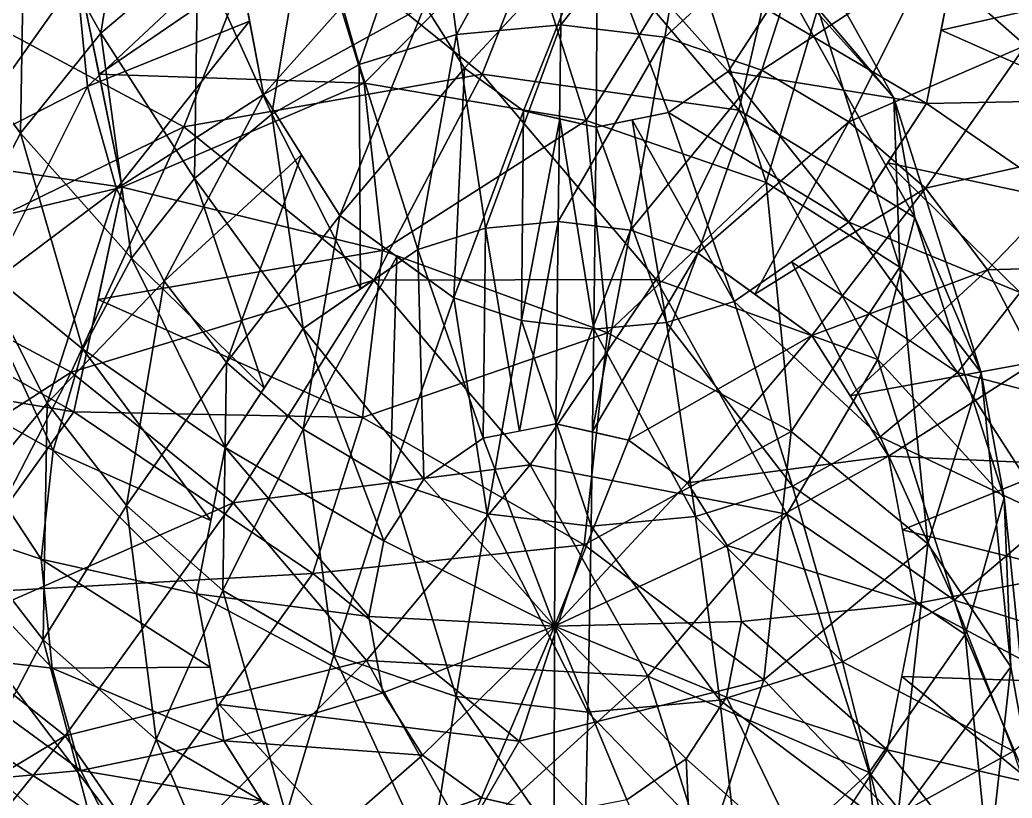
# Model space of a CAD drawing. Extents: x -23.6 to 25, y -17.9 to 25.9.
# Drawn here: x -19.702 to -17.839, y 4.304 to 5.765 of the extents above; entities that cross this region are included whole.
import ezdxf

# ---------------------------------------------------------------- set-up
doc = ezdxf.new("R2010")
doc.units = 0

msp = doc.modelspace()

# ---------------------------------------------------------------- linework, layer by layer
at = {"layer": 'Paume8', "color": 2}
for points in [[(-19.59722, 5.87585, -40.09753), (-19.83892, 6.22473, -39.95336), (-20.09826, 5.74951, -40.36065)], [(-18.3225, 6.08728, -37.55792), (-18.06121, 5.61883, -37.75311), (-18.28814, 5.87268, -36.97357)], [(-18.06121, 5.61883, -37.75311), (-18.3225, 6.08728, -37.55792), (-18.2041, 5.78643, -38.31427)], [(-18.83404, 5.66326, -35.77252), (-19.23034, 5.98291, -35.64501), (-18.6994, 6.00561, -36.25097)], [(-18.6994, 6.00561, -36.25097), (-18.35241, 5.59588, -36.41857), (-18.83404, 5.66326, -35.77252)], [(-18.35241, 5.59588, -36.41857), (-18.6994, 6.00561, -36.25097), (-18.28814, 5.87268, -36.97357)], [(-19.39428, 5.56427, -35.26013), (-19.80407, 5.78338, -35.17639), (-19.23034, 5.98291, -35.64501)], [(-19.23034, 5.98291, -35.64501), (-18.83404, 5.66326, -35.77252), (-19.39428, 5.56427, -35.26013)], [(-19.14678, 5.94201, -39.74786), (-19.05578, 5.6466, -39.87286), (-18.75738, 5.94873, -39.32513)], [(-18.63897, 5.57629, -39.4826), (-18.75738, 5.94873, -39.32513), (-19.05578, 5.6466, -39.87286)], [(-18.75738, 5.94873, -39.32513), (-18.63897, 5.57629, -39.4826), (-18.43969, 5.89666, -38.84277)], [(-19.59722, 5.87585, -40.09753), (-19.55358, 5.66357, -40.18792), (-19.14678, 5.94201, -39.74786)], [(-19.05578, 5.6466, -39.87286), (-19.14678, 5.94201, -39.74786), (-19.55358, 5.66357, -40.18792)], [(-18.30078, 5.45989, -39.02746), (-18.43969, 5.89666, -38.84277), (-18.63897, 5.57629, -39.4826)], [(-18.43969, 5.89666, -38.84277), (-18.30078, 5.45989, -39.02746), (-18.2041, 5.78643, -38.31427)], [(-20.09826, 5.74951, -40.36065), (-20.05303, 5.52972, -40.45422), (-19.59722, 5.87585, -40.09753)], [(-19.50994, 5.45135, -40.27832), (-19.59722, 5.87585, -40.09753), (-20.05303, 5.52972, -40.45422)], [(-18.28814, 5.87268, -36.97357), (-18.02148, 5.39447, -37.17279), (-18.35241, 5.59588, -36.41857)], [(-18.02148, 5.39447, -37.17279), (-18.28814, 5.87268, -36.97357), (-18.06121, 5.61883, -37.75311)], [(-19.80407, 5.78338, -35.17639), (-19.39428, 5.56427, -35.26013), (-19.95513, 5.29046, -34.89654)], [(-18.04974, 5.30114, -38.51953), (-18.2041, 5.78643, -38.31427), (-18.30078, 5.45989, -39.02746)], [(-18.2041, 5.78643, -38.31427), (-18.04974, 5.30114, -38.51953), (-18.06121, 5.61883, -37.75311)], [(-19.55358, 5.66357, -40.18792), (-19.50994, 5.45135, -40.27832), (-19.05578, 5.6466, -39.87286)], [(-19.02142, 5.33227, -40.00756), (-19.05578, 5.6466, -39.87286), (-19.50994, 5.45135, -40.27832)], [(-19.03765, 5.27655, -35.37487), (-19.39428, 5.56427, -35.26013), (-18.83404, 5.66326, -35.77252)], [(-19.05578, 5.6466, -39.87286), (-19.02142, 5.33227, -40.00756), (-18.63897, 5.57629, -39.4826)], [(-18.83404, 5.66326, -35.77252), (-18.50769, 5.27789, -35.93017), (-19.03765, 5.27655, -35.37487)], [(-18.50769, 5.27789, -35.93017), (-18.83404, 5.66326, -35.77252), (-18.35241, 5.59588, -36.41857)], [(-18.06121, 5.61883, -37.75311), (-17.89709, 5.10284, -37.97137), (-18.02148, 5.39447, -37.17279)], [(-17.89709, 5.10284, -37.97137), (-18.06121, 5.61883, -37.75311), (-18.04974, 5.30114, -38.51953)], [(-18.35241, 5.59588, -36.41857), (-18.09112, 5.12738, -36.61376), (-18.50769, 5.27789, -35.93017)], [(-18.09112, 5.12738, -36.61376), (-18.35241, 5.59588, -36.41857), (-18.02148, 5.39447, -37.17279)], [(-18.59887, 5.17755, -39.65356), (-18.63897, 5.57629, -39.4826), (-19.02142, 5.33227, -40.00756)], [(-18.63897, 5.57629, -39.4826), (-18.59887, 5.17755, -39.65356), (-18.30078, 5.45989, -39.02746)], [(-19.60571, 5.10363, -34.96795), (-19.95513, 5.29046, -34.89654), (-19.39428, 5.56427, -35.26013)], [(-19.39428, 5.56427, -35.26013), (-19.03765, 5.27655, -35.37487), (-19.60571, 5.10363, -34.96795)], [(-20.05303, 5.52972, -40.45422), (-20.10028, 5.31121, -40.54974), (-19.50994, 5.45135, -40.27832)], [(-18.25378, 4.99237, -39.2279), (-18.30078, 5.45989, -39.02746), (-18.59887, 5.17755, -39.65356)], [(-18.30078, 5.45989, -39.02746), (-18.25378, 4.99237, -39.2279), (-18.04974, 5.30114, -38.51953)], [(-19.60113, 5.02929, -40.46276), (-19.50994, 5.45135, -40.27832), (-20.10028, 5.31121, -40.54974)], [(-19.50994, 5.45135, -40.27832), (-19.55554, 5.24029, -40.37054), (-19.02142, 5.33227, -40.00756)], [(-18.02148, 5.39447, -37.17279), (-17.85394, 4.86779, -37.39556), (-18.09112, 5.12738, -36.61376)], [(-17.85394, 4.86779, -37.39556), (-18.02148, 5.39447, -37.17279), (-17.89709, 5.10284, -37.97137)], [(-19.05871, 5.01892, -40.14373), (-19.02142, 5.33227, -40.00756), (-19.55554, 5.24029, -40.37054)], [(-19.02142, 5.33227, -40.00756), (-19.05871, 5.01892, -40.14373), (-18.59887, 5.17755, -39.65356)], [(-20.10028, 5.31121, -40.54974), (-20.22705, 5.13397, -40.62951), (-19.60113, 5.02929, -40.46276)], [(-17.99755, 4.78161, -38.74224), (-18.04974, 5.30114, -38.51953), (-18.25378, 4.99237, -39.2279)], [(-18.04974, 5.30114, -38.51953), (-17.99755, 4.78161, -38.74224), (-17.89709, 5.10284, -37.97137)], [(-19.95513, 5.29046, -34.89654), (-19.60571, 5.10363, -34.96795), (-20.13397, 4.76287, -34.71917)], [(-19.30157, 4.85827, -35.06573), (-19.60571, 5.10363, -34.96795), (-19.03765, 5.27655, -35.37487)], [(-19.03765, 5.27655, -35.37487), (-18.74395, 4.92974, -35.51672), (-19.30157, 4.85827, -35.06573)], [(-18.74395, 4.92974, -35.51672), (-19.03765, 5.27655, -35.37487), (-18.50769, 5.27789, -35.93017)], [(-18.50769, 5.27789, -35.93017), (-18.26196, 4.83728, -36.1137), (-18.74395, 4.92974, -35.51672)], [(-18.26196, 4.83728, -36.1137), (-18.50769, 5.27789, -35.93017), (-18.09112, 5.12738, -36.61376)], [(-19.55554, 5.24029, -40.37054), (-19.60113, 5.02929, -40.46276), (-19.05871, 5.01892, -40.14373)], [(-18.64263, 4.78002, -39.82617), (-18.59887, 5.17755, -39.65356), (-19.05871, 5.01892, -40.14373)], [(-18.59887, 5.17755, -39.65356), (-18.64263, 4.78002, -39.82617), (-18.25378, 4.99237, -39.2279)], [(-19.846, 4.68688, -40.61688), (-19.60113, 5.02929, -40.46276), (-20.22705, 5.13397, -40.62951)], [(-18.09112, 5.12738, -36.61376), (-17.92706, 4.61138, -36.83203), (-18.26196, 4.83728, -36.1137)], [(-17.92706, 4.61138, -36.83203), (-18.09112, 5.12738, -36.61376), (-17.85394, 4.86779, -37.39556)], [(-19.85919, 4.61315, -34.77655), (-20.13397, 4.76287, -34.71917), (-19.60571, 5.10363, -34.96795)], [(-19.60571, 5.10363, -34.96795), (-19.30157, 4.85827, -35.06573), (-19.85919, 4.61315, -34.77655)], [(-17.84155, 4.55047, -38.20819), (-17.89709, 5.10284, -37.97137), (-17.99755, 4.78161, -38.74224)], [(-17.89709, 5.10284, -37.97137), (-17.84155, 4.55047, -38.20819), (-17.85394, 4.86779, -37.39556)], [(-19.60113, 5.02929, -40.46276), (-19.846, 4.68688, -40.61688), (-19.1524, 4.72601, -40.27252)], [(-19.1524, 4.72601, -40.27252), (-19.05871, 5.01892, -40.14373), (-19.60113, 5.02929, -40.46276)], [(-19.05871, 5.01892, -40.14373), (-19.1524, 4.72601, -40.27252), (-18.64263, 4.78002, -39.82617)], [(-18.30511, 4.52618, -39.43035), (-18.25378, 4.99237, -39.2279), (-18.64263, 4.78002, -39.82617)], [(-18.25378, 4.99237, -39.2279), (-18.30511, 4.52618, -39.43035), (-17.99755, 4.78161, -38.74224)], [(-19.05114, 4.56256, -35.18676), (-19.30157, 4.85827, -35.06573), (-18.74395, 4.92974, -35.51672)], [(-18.74395, 4.92974, -35.51672), (-18.52282, 4.53326, -35.68194), (-19.05114, 4.56256, -35.18676)], [(-18.52282, 4.53326, -35.68194), (-18.74395, 4.92974, -35.51672), (-18.26196, 4.83728, -36.1137)], [(-17.85394, 4.86779, -37.39556), (-17.79724, 4.30395, -37.63726), (-17.92706, 4.61138, -36.83203)], [(-17.79724, 4.30395, -37.63726), (-17.85394, 4.86779, -37.39556), (-17.84155, 4.55047, -38.20819)], [(-19.61718, 4.42114, -34.85302), (-19.85919, 4.61315, -34.77655), (-19.30157, 4.85827, -35.06573)], [(-19.30157, 4.85827, -35.06573), (-19.05114, 4.56256, -35.18676), (-19.61718, 4.42114, -34.85302)], [(-18.26196, 4.83728, -36.1137), (-18.1076, 4.35198, -36.31903), (-18.52282, 4.53326, -35.68194)], [(-18.1076, 4.35198, -36.31903), (-18.26196, 4.83728, -36.1137), (-17.92706, 4.61138, -36.83203)], [(-18.76446, 4.41082, -39.98864), (-18.64263, 4.78002, -39.82617), (-19.1524, 4.72601, -40.27252)], [(-18.64263, 4.78002, -39.82617), (-18.76446, 4.41082, -39.98864), (-18.30511, 4.52618, -39.43035)], [(-18.0545, 4.26354, -38.96722), (-17.99755, 4.78161, -38.74224), (-18.30511, 4.52618, -39.43035)], [(-17.99755, 4.78161, -38.74224), (-18.0545, 4.26354, -38.96722), (-17.84155, 4.55047, -38.20819)], [(-19.50408, 4.23419, -40.49389), (-19.1524, 4.72601, -40.27252), (-19.846, 4.68688, -40.61688)], [(-19.1524, 4.72601, -40.27252), (-19.32824, 4.4801, -40.38317), (-18.76446, 4.41082, -39.98864)], [(-19.846, 4.68688, -40.61688), (-20.02691, 4.57281, -40.67083), (-19.50408, 4.23419, -40.49389)], [(-19.85919, 4.61315, -34.77655), (-19.61718, 4.42114, -34.85302), (-20.15576, 4.09686, -34.69775)], [(-17.92706, 4.61138, -36.83203), (-17.87152, 4.05902, -37.06884), (-18.1076, 4.35198, -36.31903)], [(-17.87152, 4.05902, -37.06884), (-17.92706, 4.61138, -36.83203), (-17.79724, 4.30395, -37.63726)], [(-19.74786, 4.04876, -40.58026), (-19.50408, 4.23419, -40.49389), (-20.02691, 4.57281, -40.67083)], [(-19.44366, 4.17059, -34.95654), (-19.61718, 4.42114, -34.85302), (-19.05114, 4.56256, -35.18676)], [(-19.05114, 4.56256, -35.18676), (-18.86254, 4.22442, -35.32763), (-19.44366, 4.17059, -34.95654)], [(-18.86254, 4.22442, -35.32763), (-19.05114, 4.56256, -35.18676), (-18.52282, 4.53326, -35.68194)], [(-17.90216, 3.99969, -38.44738), (-17.84155, 4.55047, -38.20819), (-18.0545, 4.26354, -38.96722)], [(-17.84155, 4.55047, -38.20819), (-17.90216, 3.99969, -38.44738), (-17.79724, 4.30395, -37.63726)], [(-18.52282, 4.53326, -35.68194), (-18.38391, 4.09649, -35.86663), (-18.86254, 4.22442, -35.32763)], [(-18.38391, 4.09649, -35.86663), (-18.52282, 4.53326, -35.68194), (-18.1076, 4.35198, -36.31903)], [(-18.44799, 4.0932, -39.62084), (-18.30511, 4.52618, -39.43035), (-18.76446, 4.41082, -39.98864)], [(-18.30511, 4.52618, -39.43035), (-18.44799, 4.0932, -39.62084), (-18.0545, 4.26354, -38.96722)], [(-19.32824, 4.4801, -40.38317), (-19.50408, 4.23419, -40.49389), (-18.95617, 4.07781, -40.13732)], [(-18.95617, 4.07781, -40.13732), (-18.76446, 4.41082, -39.98864), (-19.32824, 4.4801, -40.38317)], [(-19.97589, 3.9779, -34.74432), (-20.15576, 4.09686, -34.69775), (-19.61718, 4.42114, -34.85302)], [(-19.61718, 4.42114, -34.85302), (-19.27008, 3.91998, -35.06005), (-19.97589, 3.9779, -34.74432)], [(-18.76446, 4.41082, -39.98864), (-18.95617, 4.07781, -40.13732), (-18.44799, 4.0932, -39.62084)], [(-18.1076, 4.35198, -36.31903), (-18.05541, 3.83245, -36.54174), (-18.38391, 4.09649, -35.86663)], [(-18.05541, 3.83245, -36.54174), (-18.1076, 4.35198, -36.31903), (-17.87152, 4.05902, -37.06884)]]:
    msp.add_3dface(points, dxfattribs=at)
at = {"layer": 'Pouce9', "color": 2}
for points in [[(-19.6936, 5.99713, -35.09155), (-19.47967, 6.1784, -35.00775), (-19.55035, 5.74066, -34.93023)], [(-19.36791, 5.89526, -34.85882), (-19.55035, 5.74066, -34.93023), (-19.47967, 6.1784, -35.00775)], [(-18.92803, 6.08276, -34.76635), (-18.68048, 6.10559, -34.75), (-18.88238, 5.73809, -34.69262)], [(-18.68658, 5.7561, -34.67968), (-18.88238, 5.73809, -34.69262), (-18.68048, 6.10559, -34.75)], [(-18.68048, 6.10559, -34.75), (-18.43316, 6.07611, -34.75616), (-18.68658, 5.7561, -34.67968)], [(-19.15881, 6.01098, -34.8034), (-18.92803, 6.08276, -34.76635), (-19.06488, 5.68127, -34.72192)], [(-18.88238, 5.73809, -34.69262), (-19.06488, 5.68127, -34.72192), (-18.92803, 6.08276, -34.76635)], [(-18.49108, 5.73278, -34.68463), (-18.68658, 5.7561, -34.67968), (-18.43316, 6.07611, -34.75616)], [(-18.43316, 6.07611, -34.75616), (-18.20306, 5.9981, -34.78381), (-18.49108, 5.73278, -34.68463)], [(-19.36791, 5.89526, -34.85882), (-19.15881, 6.01098, -34.8034), (-19.2293, 5.58843, -34.76629)], [(-19.06488, 5.68127, -34.72192), (-19.2293, 5.58843, -34.76629), (-19.15881, 6.01098, -34.8034)], [(-19.87042, 5.77642, -35.1914), (-19.6936, 5.99713, -35.09155), (-19.70117, 5.55242, -35.01544)], [(-19.55035, 5.74066, -34.93023), (-19.70117, 5.55242, -35.01544), (-19.6936, 5.99713, -35.09155)], [(-18.30914, 5.67114, -34.70642), (-18.49108, 5.73278, -34.68463), (-18.20306, 5.9981, -34.78381)], [(-18.20306, 5.9981, -34.78381), (-17.99505, 5.87677, -34.83062), (-18.30914, 5.67114, -34.70642)], [(-17.81408, 5.71734, -34.89465), (-17.99505, 5.87677, -34.83062), (-17.65753, 5.96978, -35.0498)], [(-19.29687, 5.9013, -37.80456), (-19.24505, 5.62506, -37.92236), (-18.96862, 5.9353, -37.88684)], [(-18.94177, 5.79229, -37.94781), (-18.96862, 5.9353, -37.88684), (-19.24505, 5.62506, -37.92236)], [(-18.94177, 5.79229, -37.94781), (-18.8673, 5.6748, -37.99652), (-18.61785, 5.94396, -37.91064)], [(-18.61785, 5.94396, -37.91064), (-18.61785, 5.94396, -37.91064), (-18.8673, 5.6748, -37.99652)], [(-18.8673, 5.6748, -37.99652), (-18.75646, 5.59478, -38.02813), (-18.61785, 5.94396, -37.91064)], [(-18.61785, 5.94396, -37.91064), (-18.61785, 5.94396, -37.91064), (-18.75646, 5.59478, -38.02813)], [(-18.75646, 5.59478, -38.02813), (-18.62036, 5.56414, -38.03778), (-18.61785, 5.94396, -37.91064)], [(-18.62036, 5.56414, -38.03778), (-18.484, 5.59112, -38.02252), (-18.61785, 5.94396, -37.91064)], [(-18.61785, 5.94396, -37.91064), (-18.61785, 5.94396, -37.91064), (-18.62036, 5.56414, -38.03778)], [(-18.61785, 5.94396, -37.91064), (-18.61785, 5.94396, -37.91064), (-18.484, 5.59112, -38.02252)], [(-18.484, 5.59112, -38.02252), (-18.37243, 5.66815, -37.98638), (-18.61785, 5.94396, -37.91064)], [(-18.61785, 5.94396, -37.91064), (-18.61785, 5.94396, -37.91064), (-18.37243, 5.66815, -37.98638)], [(-18.37243, 5.66815, -37.98638), (-18.29693, 5.78363, -37.93457), (-18.61785, 5.94396, -37.91064)], [(-19.59552, 5.84454, -37.66986), (-19.57513, 5.64001, -37.75756), (-19.29687, 5.9013, -37.80456)], [(-19.27093, 5.76318, -37.86346), (-19.29687, 5.9013, -37.80456), (-19.57513, 5.64001, -37.75756)], [(-19.55035, 5.74066, -34.93023), (-19.36791, 5.89526, -34.85882), (-19.37445, 5.46759, -34.8222)], [(-19.2293, 5.58843, -34.76629), (-19.37445, 5.46759, -34.8222), (-19.36791, 5.89526, -34.85882)], [(-18.14562, 5.57385, -34.74407), (-18.30914, 5.67114, -34.70642), (-17.99505, 5.87677, -34.83062)], [(-17.99957, 5.60833, -37.89678), (-17.94519, 5.88311, -37.77685), (-18.29693, 5.78363, -37.93457)], [(-17.99505, 5.87677, -34.83062), (-17.81408, 5.71734, -34.89465), (-18.14562, 5.57385, -34.74407)], [(-17.94519, 5.88311, -37.77685), (-17.97241, 5.74572, -37.83685), (-17.65393, 5.81842, -37.63006)], [(-19.85736, 5.76757, -37.48876), (-19.83361, 5.50817, -37.60003), (-19.59552, 5.84454, -37.66986)], [(-19.57513, 5.64001, -37.75756), (-19.59552, 5.84454, -37.66986), (-19.83361, 5.50817, -37.60003)], [(-17.67626, 5.6145, -37.71862), (-17.65393, 5.81842, -37.63006), (-17.97241, 5.74572, -37.83685)], [(-19.70117, 5.55242, -35.01544), (-19.8153, 5.33557, -35.11199), (-19.87042, 5.77642, -35.1914)], [(-19.24505, 5.62506, -37.92236), (-19.10125, 5.39819, -38.01641), (-18.94177, 5.79229, -37.94781)], [(-18.8673, 5.6748, -37.99652), (-18.94177, 5.79229, -37.94781), (-19.10125, 5.39819, -38.01641)], [(-18.29693, 5.78363, -37.93457), (-18.37243, 5.66815, -37.98638), (-17.99957, 5.60833, -37.89678)], [(-19.57513, 5.64001, -37.75756), (-19.52105, 5.44781, -37.83905), (-19.27093, 5.76318, -37.86346)], [(-19.24505, 5.62506, -37.92236), (-19.27093, 5.76318, -37.86346), (-19.52105, 5.44781, -37.83905)], [(-19.70117, 5.55242, -35.01544), (-19.55035, 5.74066, -34.93023), (-19.49243, 5.31774, -34.88995)], [(-19.37445, 5.46759, -34.8222), (-19.49243, 5.31774, -34.88995), (-19.55035, 5.74066, -34.93023)], [(-18.88238, 5.73809, -34.69262), (-18.68658, 5.7561, -34.67968), (-18.828, 5.37396, -34.68121)], [(-18.69171, 5.38653, -34.67224), (-18.828, 5.37396, -34.68121), (-18.68658, 5.7561, -34.67968)], [(-18.68658, 5.7561, -34.67968), (-18.49108, 5.73278, -34.68463), (-18.69171, 5.38653, -34.67224)], [(-17.97241, 5.74572, -37.83685), (-17.99957, 5.60833, -37.89678), (-17.67626, 5.6145, -37.71862)], [(-19.06488, 5.68127, -34.72192), (-18.88238, 5.73809, -34.69262), (-18.95507, 5.33447, -34.70159)], [(-18.828, 5.37396, -34.68121), (-18.95507, 5.33447, -34.70159), (-18.88238, 5.73809, -34.69262)], [(-18.5556, 5.3703, -34.67565), (-18.69171, 5.38653, -34.67224), (-18.49108, 5.73278, -34.68463)], [(-18.49108, 5.73278, -34.68463), (-18.30914, 5.67114, -34.70642), (-18.5556, 5.3703, -34.67565)], [(-18.00158, 5.44909, -34.79406), (-18.14562, 5.57385, -34.74407), (-17.81408, 5.71734, -34.89465)], [(-17.81408, 5.71734, -34.89465), (-17.66503, 5.52502, -34.97369), (-18.00158, 5.44909, -34.79406)], [(-19.2293, 5.58843, -34.76629), (-19.06488, 5.68127, -34.72192), (-19.06286, 5.26007, -34.73651)], [(-19.10125, 5.39819, -38.01641), (-18.88714, 5.24365, -38.07745), (-18.8673, 5.6748, -37.99652)], [(-18.95507, 5.33447, -34.70159), (-19.06286, 5.26007, -34.73651), (-19.06488, 5.68127, -34.72192)], [(-18.75646, 5.59478, -38.02813), (-18.8673, 5.6748, -37.99652), (-18.88714, 5.24365, -38.07745)], [(-18.42895, 5.32739, -34.69079), (-18.5556, 5.3703, -34.67565), (-18.30914, 5.67114, -34.70642)], [(-18.37243, 5.66815, -37.98638), (-18.484, 5.59112, -38.02252), (-18.14544, 5.38531, -37.99682)], [(-18.30914, 5.67114, -34.70642), (-18.14562, 5.57385, -34.74407), (-18.42895, 5.32739, -34.69079)], [(-18.14544, 5.38531, -37.99682), (-17.99957, 5.60833, -37.89678), (-18.37243, 5.66815, -37.98638)], [(-19.83361, 5.50817, -37.60003), (-19.76318, 5.26586, -37.70269), (-19.57513, 5.64001, -37.75756)], [(-19.52105, 5.44781, -37.83905), (-19.57513, 5.64001, -37.75756), (-19.76318, 5.26586, -37.70269)], [(-19.52105, 5.44781, -37.83905), (-19.43109, 5.2749, -37.91125), (-19.24505, 5.62506, -37.92236)], [(-19.17315, 5.51165, -37.96936), (-19.24505, 5.62506, -37.92236), (-19.43109, 5.2749, -37.91125)], [(-17.73211, 5.42376, -37.80236), (-17.67626, 5.6145, -37.71862), (-17.99957, 5.60833, -37.89678)], [(-18.88714, 5.24365, -38.07745), (-18.76043, 5.20068, -38.09265), (-18.75646, 5.59478, -38.02813)], [(-18.68841, 5.57946, -38.03295), (-18.75646, 5.59478, -38.02813), (-18.76043, 5.20068, -38.09265)], [(-18.484, 5.59112, -38.02252), (-18.55218, 5.57763, -38.03015), (-18.36096, 5.23657, -38.06671)], [(-18.36096, 5.23657, -38.06671), (-18.14544, 5.38531, -37.99682), (-18.484, 5.59112, -38.02252)], [(-17.99957, 5.60833, -37.89678), (-18.07257, 5.49682, -37.94683), (-17.73211, 5.42376, -37.80236)], [(-19.37445, 5.46759, -34.8222), (-19.2293, 5.58843, -34.76629), (-19.17059, 5.18566, -34.77142)], [(-19.06286, 5.26007, -34.73651), (-19.17059, 5.18566, -34.77142), (-19.2293, 5.58843, -34.76629)], [(-18.76043, 5.20068, -38.09265), (-18.62426, 5.18444, -38.09606), (-18.68841, 5.57946, -38.03295)], [(-18.62036, 5.56414, -38.03778), (-18.68841, 5.57946, -38.03295), (-18.62426, 5.18444, -38.09606)], [(-18.55218, 5.57763, -38.03015), (-18.62036, 5.56414, -38.03778), (-18.48803, 5.19702, -38.08709)], [(-18.48803, 5.19702, -38.08709), (-18.36096, 5.23657, -38.06671), (-18.55218, 5.57763, -38.03015)], [(-18.32189, 5.25012, -34.72131), (-18.42895, 5.32739, -34.69079), (-18.14562, 5.57385, -34.74407)], [(-18.14562, 5.57385, -34.74407), (-18.00158, 5.44909, -34.79406), (-18.32189, 5.25012, -34.72131)], [(-18.62426, 5.18444, -38.09606), (-18.48803, 5.19702, -38.08709), (-18.62036, 5.56414, -38.03778)], [(-19.8153, 5.33557, -35.11199), (-19.70117, 5.55242, -35.01544), (-19.58398, 5.14721, -34.96594)], [(-19.49243, 5.31774, -34.88995), (-19.58398, 5.14721, -34.96594), (-19.70117, 5.55242, -35.01544)], [(-17.885, 5.29614, -34.85699), (-18.00158, 5.44909, -34.79406), (-17.66503, 5.52502, -34.97369)], [(-17.66503, 5.52502, -34.97369), (-17.55285, 5.30511, -35.06561), (-17.885, 5.29614, -34.85699)], [(-19.43109, 5.2749, -37.91125), (-19.31451, 5.12188, -37.97424), (-19.17315, 5.51165, -37.96936)], [(-19.10125, 5.39819, -38.01641), (-19.17315, 5.51165, -37.96936), (-19.31451, 5.12188, -37.97424)], [(-18.07257, 5.49682, -37.94683), (-18.14544, 5.38531, -37.99682), (-17.82366, 5.25329, -37.87829)], [(-17.82366, 5.25329, -37.87829), (-17.73211, 5.42376, -37.80236), (-18.07257, 5.49682, -37.94683)], [(-19.49243, 5.31774, -34.88995), (-19.37445, 5.46759, -34.8222), (-19.24353, 5.07415, -34.82147)], [(-19.17059, 5.18566, -34.77142), (-19.24353, 5.07415, -34.82147), (-19.37445, 5.46759, -34.8222)], [(-19.76318, 5.26586, -37.70269), (-19.651, 5.04595, -37.79461), (-19.52105, 5.44781, -37.83905)], [(-19.43109, 5.2749, -37.91125), (-19.52105, 5.44781, -37.83905), (-19.651, 5.04595, -37.79461)], [(-18.21484, 5.17285, -34.75183), (-18.32189, 5.25012, -34.72131), (-18.00158, 5.44909, -34.79406)], [(-18.00158, 5.44909, -34.79406), (-17.885, 5.29614, -34.85699), (-18.21484, 5.17285, -34.75183)], [(-19.31451, 5.12188, -37.97424), (-19.17047, 4.99713, -38.02423), (-19.10125, 5.39819, -38.01641)], [(-18.99414, 5.32092, -38.04693), (-19.10125, 5.39819, -38.01641), (-19.17047, 4.99713, -38.02423)], [(-18.828, 5.37396, -34.68121), (-18.69171, 5.38653, -34.67224), (-18.76385, 4.99334, -34.73815)], [(-18.69567, 5.00683, -34.73052), (-18.76385, 4.99334, -34.73815), (-18.69171, 5.38653, -34.67224)], [(-18.69171, 5.38653, -34.67224), (-18.5556, 5.3703, -34.67565), (-18.69567, 5.00683, -34.73052)], [(-18.14544, 5.38531, -37.99682), (-18.25323, 5.31097, -38.03173), (-17.94165, 5.10345, -37.94604)], [(-17.94165, 5.10345, -37.94604), (-17.82366, 5.25329, -37.87829), (-18.14544, 5.38531, -37.99682)], [(-18.95507, 5.33447, -34.70159), (-18.828, 5.37396, -34.68121), (-18.83203, 4.97991, -34.74572)], [(-18.76385, 4.99334, -34.73815), (-18.83203, 4.97991, -34.74572), (-18.828, 5.37396, -34.68121)], [(-18.62762, 4.99157, -34.73535), (-18.69567, 5.00683, -34.73052), (-18.5556, 5.3703, -34.67565)], [(-18.5556, 5.3703, -34.67565), (-18.42895, 5.32739, -34.69079), (-18.62762, 4.99157, -34.73535)], [(-19.888, 5.09515, -35.21759), (-19.8153, 5.33557, -35.11199), (-19.63983, 4.95654, -35.04962)], [(-19.58398, 5.14721, -34.96594), (-19.63983, 4.95654, -35.04962), (-19.8153, 5.33557, -35.11199)], [(-19.17059, 5.18566, -34.77142), (-18.95507, 5.33447, -34.70159), (-18.9436, 4.90283, -34.78192)], [(-18.83203, 4.97991, -34.74572), (-18.9436, 4.90283, -34.78192), (-18.95507, 5.33447, -34.70159)], [(-19.58398, 5.14721, -34.96594), (-19.49243, 5.31774, -34.88995), (-19.31646, 4.96264, -34.87145)], [(-19.24353, 5.07415, -34.82147), (-19.31646, 4.96264, -34.87145), (-19.49243, 5.31774, -34.88995)], [(-19.17047, 4.99713, -38.02423), (-19.00695, 4.8999, -38.06188), (-18.99414, 5.32092, -38.04693)], [(-18.88714, 5.24365, -38.07745), (-18.99414, 5.32092, -38.04693), (-19.00695, 4.8999, -38.06188)], [(-18.55957, 4.97625, -34.74017), (-18.62762, 4.99157, -34.73535), (-18.42895, 5.32739, -34.69079)], [(-18.42895, 5.32739, -34.69079), (-18.21484, 5.17285, -34.75183), (-18.55957, 4.97625, -34.74017)], [(-18.25323, 5.31097, -38.03173), (-18.36096, 5.23657, -38.06671), (-18.08679, 4.9826, -38.00201)], [(-18.08679, 4.9826, -38.00201), (-17.94165, 5.10345, -37.94604), (-18.25323, 5.31097, -38.03173)], [(-18.14294, 5.05938, -34.79888), (-18.21484, 5.17285, -34.75183), (-17.885, 5.29614, -34.85699)], [(-17.885, 5.29614, -34.85699), (-17.79498, 5.12316, -34.92926), (-18.14294, 5.05938, -34.79888)], [(-17.79498, 5.12316, -34.92926), (-17.885, 5.29614, -34.85699), (-17.55285, 5.30511, -35.06561)], [(-19.651, 5.04595, -37.79461), (-19.50195, 4.85363, -37.87359), (-19.43109, 5.2749, -37.91125)], [(-19.31451, 5.12188, -37.97424), (-19.43109, 5.2749, -37.91125), (-19.50195, 4.85363, -37.87359)], [(-19.651, 5.04595, -37.79461), (-19.76318, 5.26586, -37.70269), (-19.83331, 4.82678, -37.62585)], [(-19.00695, 4.8999, -38.06188), (-18.82495, 4.83819, -38.08367), (-18.88714, 5.24365, -38.07745)], [(-18.76043, 5.20068, -38.09265), (-18.88714, 5.24365, -38.07745), (-18.82495, 4.83819, -38.08367)], [(-18.36096, 5.23657, -38.06671), (-18.48803, 5.19702, -38.08709), (-18.25122, 4.8897, -38.04638)], [(-18.25122, 4.8897, -38.04638), (-18.08679, 4.9826, -38.00201), (-18.36096, 5.23657, -38.06671)], [(-17.82366, 5.25329, -37.87829), (-17.94165, 5.10345, -37.94604), (-17.61492, 5.01855, -37.75286)], [(-18.82495, 4.83819, -38.08367), (-18.62939, 4.81494, -38.08862), (-18.76043, 5.20068, -38.09265)], [(-18.62426, 5.18444, -38.09606), (-18.76043, 5.20068, -38.09265), (-18.62939, 4.81494, -38.08862)], [(-19.31646, 4.96264, -34.87145), (-19.17059, 5.18566, -34.77142), (-19.0191, 4.78735, -34.83367)], [(-18.9436, 4.90283, -34.78192), (-19.0191, 4.78735, -34.83367), (-19.17059, 5.18566, -34.77142)], [(-18.62939, 4.81494, -38.08862), (-18.43371, 4.83294, -38.07568), (-18.62426, 5.18444, -38.09606)], [(-18.48803, 5.19702, -38.08709), (-18.62426, 5.18444, -38.09606), (-18.43371, 4.83294, -38.07568)], [(-18.43371, 4.83294, -38.07568), (-18.25122, 4.8897, -38.04638), (-18.48803, 5.19702, -38.08709)], [(-18.44873, 4.89617, -34.77172), (-18.55957, 4.97625, -34.74017), (-18.21484, 5.17285, -34.75183)], [(-18.21484, 5.17285, -34.75183), (-18.07104, 4.94592, -34.84594), (-18.44873, 4.89617, -34.77172)], [(-19.63983, 4.95654, -35.04962), (-19.58398, 5.14721, -34.96594), (-19.34362, 4.82525, -34.93145)], [(-19.31646, 4.96264, -34.87145), (-19.34362, 4.82525, -34.93145), (-19.58398, 5.14721, -34.96594)], [(-19.50195, 4.85363, -37.87359), (-19.32098, 4.69421, -37.93762), (-19.31451, 5.12188, -37.97424)], [(-19.17047, 4.99713, -38.02423), (-19.31451, 5.12188, -37.97424), (-19.32098, 4.69421, -37.93762)], [(-18.07104, 4.94592, -34.84594), (-18.14294, 5.05938, -34.79888), (-17.79498, 5.12316, -34.92926)], [(-17.79498, 5.12316, -34.92926), (-17.74096, 4.93103, -35.01074), (-18.07104, 4.94592, -34.84594)], [(-19.91412, 4.83636, -35.32989), (-19.888, 5.09515, -35.21759), (-19.66204, 4.7525, -35.13824)], [(-19.63983, 4.95654, -35.04962), (-19.66204, 4.7525, -35.13824), (-19.888, 5.09515, -35.21759)], [(-17.94165, 5.10345, -37.94604), (-18.08679, 4.9826, -38.00201), (-17.76568, 4.83032, -37.83801)], [(-17.76568, 4.83032, -37.83801), (-17.61492, 5.01855, -37.75286), (-17.94165, 5.10345, -37.94604)], [(-19.83331, 4.82678, -37.62585), (-19.65856, 4.60125, -37.7185), (-19.651, 5.04595, -37.79461)], [(-19.50195, 4.85363, -37.87359), (-19.651, 5.04595, -37.79461), (-19.65856, 4.60125, -37.7185)], [(-19.32098, 4.69421, -37.93762), (-19.11297, 4.57287, -37.98449), (-19.17047, 4.99713, -38.02423)], [(-19.00695, 4.8999, -38.06188), (-19.17047, 4.99713, -38.02423), (-19.11297, 4.57287, -37.98449)], [(-18.83203, 4.97991, -34.74572), (-18.69567, 5.00683, -34.73052), (-18.69812, 4.62701, -34.8576)], [(-18.69567, 5.00683, -34.73052), (-18.55957, 4.97625, -34.74017), (-18.69812, 4.62701, -34.8576)], [(-18.69812, 4.62701, -34.8576), (-18.69812, 4.62701, -34.8576), (-18.69567, 5.00683, -34.73052)], [(-18.9436, 4.90283, -34.78192), (-18.83203, 4.97991, -34.74572), (-18.69812, 4.62701, -34.8576)], [(-18.69812, 4.62701, -34.8576), (-18.69812, 4.62701, -34.8576), (-18.83203, 4.97991, -34.74572)], [(-18.69812, 4.62701, -34.8576), (-18.69812, 4.62701, -34.8576), (-18.55957, 4.97625, -34.74017)], [(-18.55957, 4.97625, -34.74017), (-18.44873, 4.89617, -34.77172), (-18.69812, 4.62701, -34.8576)], [(-18.08679, 4.9826, -38.00201), (-18.25122, 4.8897, -38.04638), (-17.94812, 4.67578, -37.90948)], [(-17.94812, 4.67578, -37.90948), (-17.76568, 4.83032, -37.83801), (-18.08679, 4.9826, -38.00201)], [(-19.66204, 4.7525, -35.13824), (-19.63983, 4.95654, -35.04962), (-19.37084, 4.68786, -34.99139)], [(-19.34362, 4.82525, -34.93145), (-19.37084, 4.68786, -34.99139), (-19.63983, 4.95654, -35.04962)], [(-19.37084, 4.68786, -34.99139), (-19.31646, 4.96264, -34.87145), (-19.04724, 4.64514, -34.89581)], [(-19.0191, 4.78735, -34.83367), (-19.04724, 4.64514, -34.89581), (-19.31646, 4.96264, -34.87145)], [(-18.37426, 4.77868, -34.82049), (-18.44873, 4.89617, -34.77172), (-18.07104, 4.94592, -34.84594)], [(-18.07104, 4.94592, -34.84594), (-18.01916, 4.66967, -34.96374), (-18.37426, 4.77868, -34.82049)], [(-18.0451, 4.8078, -34.90484), (-18.07104, 4.94592, -34.84594), (-17.74096, 4.93103, -35.01074)], [(-17.74096, 4.93103, -35.01074), (-17.72052, 4.72644, -35.09844), (-18.0451, 4.8078, -34.90484)], [(-19.0191, 4.78735, -34.83367), (-18.9436, 4.90283, -34.78192), (-18.69812, 4.62701, -34.8576)], [(-18.69812, 4.62701, -34.8576), (-18.69812, 4.62701, -34.8576), (-18.9436, 4.90283, -34.78192)], [(-19.11297, 4.57287, -37.98449), (-18.88287, 4.49487, -38.01208), (-19.00695, 4.8999, -38.06188)], [(-18.82495, 4.83819, -38.08367), (-19.00695, 4.8999, -38.06188), (-18.88287, 4.49487, -38.01208)], [(-18.69812, 4.62701, -34.8576), (-18.69812, 4.62701, -34.8576), (-18.44873, 4.89617, -34.77172)], [(-18.44873, 4.89617, -34.77172), (-18.37426, 4.77868, -34.82049), (-18.69812, 4.62701, -34.8576)], [(-18.25122, 4.8897, -38.04638), (-18.43371, 4.83294, -38.07568), (-18.15722, 4.55999, -37.9649)], [(-18.15722, 4.55999, -37.9649), (-17.94812, 4.67578, -37.90948), (-18.25122, 4.8897, -38.04638)], [(-19.65856, 4.60125, -37.7185), (-19.44635, 4.4143, -37.79357), (-19.50195, 4.85363, -37.87359)], [(-19.32098, 4.69421, -37.93762), (-19.50195, 4.85363, -37.87359), (-19.44635, 4.4143, -37.79357)], [(-19.89038, 4.57696, -35.44116), (-19.91412, 4.83636, -35.32989), (-19.64166, 4.54797, -35.22589)], [(-19.66204, 4.7525, -35.13824), (-19.64166, 4.54797, -35.22589), (-19.91412, 4.83636, -35.32989)], [(-19.65856, 4.60125, -37.7185), (-19.83331, 4.82678, -37.62585), (-19.77911, 4.37237, -37.51263)], [(-18.88287, 4.49487, -38.01208), (-18.63555, 4.46539, -38.01831), (-18.82495, 4.83819, -38.08367)], [(-18.62939, 4.81494, -38.08862), (-18.82495, 4.83819, -38.08367), (-18.63555, 4.46539, -38.01831)], [(-18.43371, 4.83294, -38.07568), (-18.62939, 4.81494, -38.08862), (-18.388, 4.48822, -38.00195)], [(-18.388, 4.48822, -38.00195), (-18.15722, 4.55999, -37.9649), (-18.43371, 4.83294, -38.07568)], [(-17.76568, 4.83032, -37.83801), (-17.94812, 4.67578, -37.90948), (-17.62243, 4.57385, -37.67675)], [(-18.63555, 4.46539, -38.01831), (-18.388, 4.48822, -38.00195), (-18.62939, 4.81494, -38.08862)], [(-18.01916, 4.66967, -34.96374), (-18.0451, 4.8078, -34.90484), (-17.72052, 4.72644, -35.09844)], [(-19.04724, 4.64514, -34.89581), (-19.0191, 4.78735, -34.83367), (-18.69812, 4.62701, -34.8576)], [(-18.69812, 4.62701, -34.8576), (-18.69812, 4.62701, -34.8576), (-19.0191, 4.78735, -34.83367)], [(-18.69812, 4.62701, -34.8576), (-18.69812, 4.62701, -34.8576), (-18.37426, 4.77868, -34.82049)], [(-18.37426, 4.77868, -34.82049), (-18.34741, 4.63568, -34.88146), (-18.69812, 4.62701, -34.8576)], [(-18.34741, 4.63568, -34.88146), (-18.37426, 4.77868, -34.82049), (-18.01916, 4.66967, -34.96374)], [(-19.64166, 4.54797, -35.22589), (-19.66204, 4.7525, -35.13824), (-19.3449, 4.5498, -35.05029)], [(-19.37084, 4.68786, -34.99139), (-19.3449, 4.5498, -35.05029), (-19.66204, 4.7525, -35.13824)], [(-17.72052, 4.72644, -35.09844), (-17.74279, 4.52246, -35.18695), (-18.01916, 4.66967, -34.96374)], [(-19.44635, 4.4143, -37.79357), (-19.20239, 4.27197, -37.84851), (-19.32098, 4.69421, -37.93762)], [(-19.31903, 4.41168, -35.10919), (-19.37084, 4.68786, -34.99139), (-19.02044, 4.50213, -34.95678)], [(-19.04724, 4.64514, -34.89581), (-19.02044, 4.50213, -34.95678), (-19.37084, 4.68786, -34.99139)], [(-19.11297, 4.57287, -37.98449), (-19.32098, 4.69421, -37.93762), (-19.20239, 4.27197, -37.84851)], [(-18.01916, 4.66967, -34.96374), (-18.07354, 4.39489, -35.08367), (-18.34741, 4.63568, -34.88146)], [(-17.94812, 4.67578, -37.90948), (-18.15722, 4.55999, -37.9649), (-17.83636, 4.39263, -37.76055)], [(-18.04638, 4.53228, -35.02368), (-18.01916, 4.66967, -34.96374), (-17.74279, 4.52246, -35.18695)], [(-17.83636, 4.39263, -37.76055), (-17.62243, 4.57385, -37.67675), (-17.94812, 4.67578, -37.90948)], [(-19.02044, 4.50213, -34.95678), (-19.04724, 4.64514, -34.89581), (-18.69812, 4.62701, -34.8576)], [(-18.69812, 4.62701, -34.8576), (-18.69812, 4.62701, -34.8576), (-19.04724, 4.64514, -34.89581)], [(-18.94598, 4.38464, -35.00549), (-19.02044, 4.50213, -34.95678), (-18.69812, 4.62701, -34.8576)], [(-18.69812, 4.62701, -34.8576), (-18.69812, 4.62701, -34.8576), (-19.02044, 4.50213, -34.95678)], [(-18.83514, 4.30462, -35.0371), (-18.94598, 4.38464, -35.00549), (-18.69812, 4.62701, -34.8576)], [(-18.69812, 4.62701, -34.8576), (-18.69812, 4.62701, -34.8576), (-18.94598, 4.38464, -35.00549)], [(-18.69903, 4.27398, -35.04675), (-18.83514, 4.30462, -35.0371), (-18.69812, 4.62701, -34.8576)], [(-18.69812, 4.62701, -34.8576), (-18.69812, 4.62701, -34.8576), (-18.83514, 4.30462, -35.0371)], [(-18.56268, 4.30096, -35.03149), (-18.69903, 4.27398, -35.04675), (-18.69812, 4.62701, -34.8576)], [(-18.69812, 4.62701, -34.8576), (-18.69812, 4.62701, -34.8576), (-18.69903, 4.27398, -35.04675)], [(-18.34741, 4.63568, -34.88146), (-18.37561, 4.49346, -34.94354), (-18.69812, 4.62701, -34.8576)], [(-18.69812, 4.62701, -34.8576), (-18.69812, 4.62701, -34.8576), (-18.34741, 4.63568, -34.88146)], [(-18.69812, 4.62701, -34.8576), (-18.69812, 4.62701, -34.8576), (-18.37561, 4.49346, -34.94354)], [(-18.37561, 4.49346, -34.94354), (-18.45111, 4.37799, -34.99536), (-18.69812, 4.62701, -34.8576)], [(-18.69812, 4.62701, -34.8576), (-18.69812, 4.62701, -34.8576), (-18.45111, 4.37799, -34.99536)], [(-18.45111, 4.37799, -34.99536), (-18.56268, 4.30096, -35.03149), (-18.69812, 4.62701, -34.8576)], [(-18.69812, 4.62701, -34.8576), (-18.69812, 4.62701, -34.8576), (-18.56268, 4.30096, -35.03149)], [(-18.37561, 4.49346, -34.94354), (-18.34741, 4.63568, -34.88146), (-18.07354, 4.39489, -35.08367)], [(-19.77911, 4.37237, -37.51263), (-19.54327, 4.16461, -37.59606), (-19.65856, 4.60125, -37.7185)], [(-19.44635, 4.4143, -37.79357), (-19.65856, 4.60125, -37.7185), (-19.54327, 4.16461, -37.59606)], [(-19.81994, 4.33465, -35.54382), (-19.89038, 4.57696, -35.44116), (-19.58764, 4.35583, -35.30737)], [(-19.64166, 4.54797, -35.22589), (-19.58764, 4.35583, -35.30737), (-19.89038, 4.57696, -35.44116)], [(-19.20239, 4.27197, -37.84851), (-18.93255, 4.18048, -37.88085), (-19.11297, 4.57287, -37.98449)], [(-18.88287, 4.49487, -38.01208), (-19.11297, 4.57287, -37.98449), (-18.93255, 4.18048, -37.88085)], [(-19.3449, 4.5498, -35.05029), (-19.31903, 4.41168, -35.10919), (-19.64166, 4.54797, -35.22589)], [(-19.58764, 4.35583, -35.30737), (-19.64166, 4.54797, -35.22589), (-19.31903, 4.41168, -35.10919)], [(-18.15722, 4.55999, -37.9649), (-18.388, 4.48822, -38.00195), (-18.0816, 4.25689, -37.82556)], [(-18.0816, 4.25689, -37.82556), (-17.83636, 4.39263, -37.76055), (-18.15722, 4.55999, -37.9649)], [(-18.07354, 4.39489, -35.08367), (-18.04638, 4.53228, -35.02368), (-17.79864, 4.33178, -35.27069)], [(-17.74279, 4.52246, -35.18695), (-17.79864, 4.33178, -35.27069), (-18.04638, 4.53228, -35.02368)], [(-19.02044, 4.50213, -34.95678), (-18.94598, 4.38464, -35.00549), (-19.31903, 4.41168, -35.10919)], [(-18.93255, 4.18048, -37.88085), (-18.64251, 4.14593, -37.88818), (-18.88287, 4.49487, -38.01208)], [(-18.63555, 4.46539, -38.01831), (-18.88287, 4.49487, -38.01208), (-18.64251, 4.14593, -37.88818)], [(-18.45111, 4.37799, -34.99536), (-18.37561, 4.49346, -34.94354), (-18.21942, 4.17193, -35.18371)], [(-18.07354, 4.39489, -35.08367), (-18.21942, 4.17193, -35.18371), (-18.37561, 4.49346, -34.94354)], [(-18.388, 4.48822, -38.00195), (-18.63555, 4.46539, -38.01831), (-18.35223, 4.17266, -37.86901)], [(-18.35223, 4.17266, -37.86901), (-18.0816, 4.25689, -37.82556), (-18.388, 4.48822, -38.00195)], [(-18.64251, 4.14593, -37.88818), (-18.35223, 4.17266, -37.86901), (-18.63555, 4.46539, -38.01831)], [(-19.31903, 4.41168, -35.10919), (-19.24713, 4.29821, -35.15625), (-19.58764, 4.35583, -35.30737)], [(-19.54327, 4.16461, -37.59606), (-19.27221, 4.00653, -37.65716), (-19.44635, 4.4143, -37.79357)], [(-19.20239, 4.27197, -37.84851), (-19.44635, 4.4143, -37.79357), (-19.27221, 4.00653, -37.65716)], [(-19.17523, 4.18475, -35.2033), (-19.31903, 4.41168, -35.10919), (-18.94598, 4.38464, -35.00549)], [(-18.94598, 4.38464, -35.00549), (-18.83514, 4.30462, -35.0371), (-19.17523, 4.18475, -35.2033)], [(-18.14654, 4.28344, -35.13366), (-18.07354, 4.39489, -35.08367), (-17.89025, 4.16125, -35.34661)], [(-17.83636, 4.39263, -37.76055), (-18.0816, 4.25689, -37.82556), (-17.75433, 4.14056, -37.55938)], [(-17.79864, 4.33178, -35.27069), (-17.89025, 4.16125, -35.34661), (-18.07354, 4.39489, -35.08367)], [(-19.85852, 4.1748, -37.25988), (-19.60778, 3.95391, -37.34857), (-19.77911, 4.37237, -37.51263)], [(-19.54327, 4.16461, -37.59606), (-19.77911, 4.37237, -37.51263), (-19.60778, 3.95391, -37.34857)], [(-18.56268, 4.30096, -35.03149), (-18.45111, 4.37799, -34.99536), (-18.43493, 4.02313, -35.25354)], [(-18.21942, 4.17193, -35.18371), (-18.43493, 4.02313, -35.25354), (-18.45111, 4.37799, -34.99536)], [(-19.58764, 4.35583, -35.30737), (-19.49761, 4.18292, -35.37957), (-19.81994, 4.33465, -35.54382)], [(-19.49761, 4.18292, -35.37957), (-19.58764, 4.35583, -35.30737), (-19.24713, 4.29821, -35.15625)], [(-19.70776, 4.11474, -35.63574), (-19.81994, 4.33465, -35.54382), (-19.49761, 4.18292, -35.37957)], [(-17.89025, 4.16125, -35.34661), (-17.79864, 4.33178, -35.27069), (-17.67169, 4.08734, -35.59399)], [(-18.96112, 4.03021, -35.26434), (-19.17523, 4.18475, -35.2033), (-18.83514, 4.30462, -35.0371)], [(-18.83514, 4.30462, -35.0371), (-18.76708, 4.2893, -35.04193), (-18.96112, 4.03021, -35.26434)]]:
    msp.add_3dface(points, dxfattribs=at)

doc.saveas('drawing.dxf')
